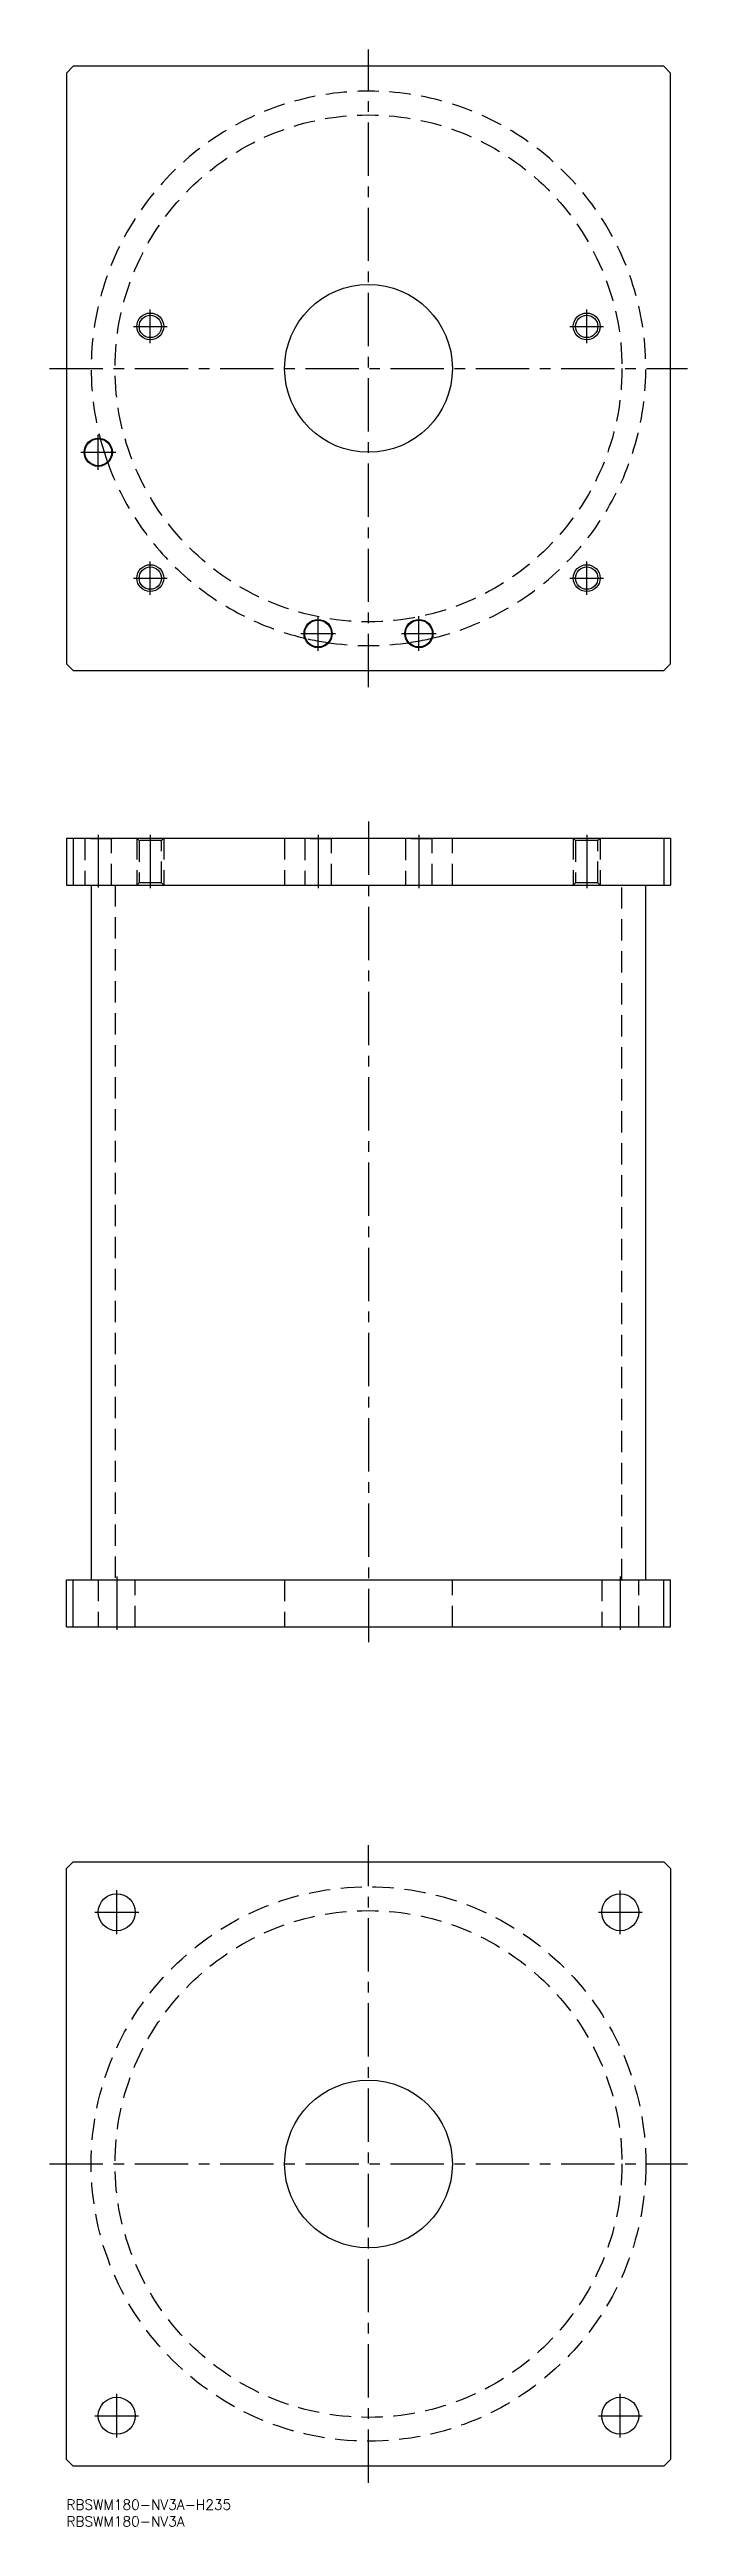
# Model space of a CAD drawing. Extents: x -5 to 185, y -8 to 730.
import ezdxf

# ---------------------------------------------------------------- set-up
doc = ezdxf.new("R2010")
doc.units = 0
doc.header["$LTSCALE"] = 0.5
doc.linetypes.add('CENTER', pattern=[50.8, 31.75, -6.35, 6.35, -6.35])
doc.linetypes.add('DASHED', pattern=[19.05, 12.7, -6.35])
for name, color, linetype in [('MSM_CENTER', 1, 'CENTER'), ('MSM_CONTINUOUS', 7, 'CONTINUOUS'), ('MSM_DASHED', 4, 'DASHED'), ('MSM_NARROW', 5, 'CONTINUOUS'), ('MSM_PART_NUMBER', 7, 'CONTINUOUS')]:
    doc.layers.add(name, color=color, linetype=linetype)
doc.styles.get("Standard").update_dxf_attribs({"font": 'txt.shx', "height": 3, "bigfont": 'bigfont.shx'})

msp = doc.modelspace()

# ---------------------------------------------------------------- linework, layer by layer
at = {"layer": 'MSM_CENTER'}
for p, q in [((90, 540), (90, 730)), ((25, 642.5), (25, 652.5)), ((155, 642.5), (155, 652.5)), ((20, 647.5), (30, 647.5)), ((150, 647.5), (160, 647.5)), ((-5, 635), (185, 635)), ((9.5, 604.8), (9.5, 615.2)), ((4.3, 610), (14.7, 610)), ((25, 567.5), (25, 577.5)), ((155, 567.5), (155, 577.5)), ((20, 572.5), (30, 572.5)), ((150, 572.5), (160, 572.5)), ((75, 550.8), (75, 561.2)), ((105, 550.8), (105, 561.2)), ((69.8, 556), (80.2, 556)), ((99.8, 556), (110.2, 556)), ((9.5, 496), (9.5, 480.3)), ((25, 496), (25, 480)), ((75, 496), (75, 480)), ((90, 500), (90, 255)), ((105, 496), (105, 480)), ((155, 496), (155, 480)), ((15, 275), (15, 259)), ((165, 275), (165, 259)), ((90, 5), (90, 195)), ((15, 168.44), (15, 181.56)), ((165, 168.5), (165, 181.5)), ((8.44, 175), (21.56, 175)), ((158.5, 175), (171.5, 175)), ((-5, 100), (185, 100)), ((15, 18.5), (15, 31.5)), ((165, 18.5), (165, 31.5)), ((8.5, 25), (21.5, 25)), ((158.5, 25), (171.5, 25))]:
    msp.add_line(p, q, dxfattribs=at)
at = {"layer": 'MSM_CONTINUOUS'}
for p, q in [((2, 725), (0, 723)), ((178, 725), (2, 725)), ((180, 723), (178, 725)), ((0, 723), (0, 547)), ((180, 547), (180, 723)), ((0, 547), (2, 545)), ((178, 545), (180, 547)), ((2, 545), (178, 545)), ((0, 495), (0, 481)), ((0, 495), (180, 495)), ((2, 495), (2, 481)), ((178, 495), (178, 481)), ((180, 495), (180, 481)), ((0, 481), (180, 481)), ((7.4, 481), (7.4, 274)), ((172.6, 274), (172.6, 481)), ((0, 260), (0, 274)), ((0, 274), (180, 274)), ((2, 260), (2, 274)), ((178, 260), (178, 274)), ((180, 260), (180, 274)), ((0, 260), (180, 260)), ((0, 188), (2, 190)), ((0, 12), (0, 188)), ((2, 190), (178, 190)), ((178, 190), (180, 188)), ((180, 188), (180, 12)), ((2, 10), (0, 12)), ((178, 10), (2, 10)), ((180, 12), (178, 10))]:
    msp.add_line(p, q, dxfattribs=at)
for centre, radius in [((90, 635), 25), ((25, 647.5), 3.3235), ((155, 647.5), 3.3235), ((9.5, 610), 4.2), ((9.5, 610), 4), ((25, 572.5), 3.3235), ((155, 572.5), 3.3235), ((75, 556), 4.2), ((75, 556), 4), ((105, 556), 4.2), ((105, 556), 4), ((15, 175), 5.5), ((165, 175), 5.5), ((90, 100), 25), ((15, 25), 5.5), ((165, 25), 5.5)]:
    msp.add_circle(centre, radius, dxfattribs=at)
for start, end in [(193.8760225, 199.3563251), (257.3287305, 261.1693355), (278.8306645, 282.6712695)]:
    msp.add_arc((90, 635), 82.6, start, end, dxfattribs=at)
at = {"layer": 'MSM_DASHED'}
for p, q in [((5.3, 495), (5.5, 494.8)), ((5.5, 494.8), (5.5, 481)), ((13.5, 494.8), (5.5, 494.8)), ((13.5, 494.8), (13.7, 495)), ((13.5, 481), (13.5, 494.8)), ((21, 495), (21.6765, 494.3235)), ((21, 495), (21, 481)), ((28.3235, 494.3235), (29, 495)), ((29, 495), (29, 481)), ((65, 495), (65, 481)), ((70.8, 495), (71, 494.8)), ((71, 494.8), (71, 481)), ((79, 494.8), (71, 494.8)), ((79, 494.8), (79.2, 495)), ((79, 481), (79, 494.8)), ((100.8, 495), (101, 494.8)), ((101, 494.8), (101, 481)), ((109, 494.8), (101, 494.8)), ((109, 494.8), (109.2, 495)), ((109, 481), (109, 494.8)), ((115, 481), (115, 495)), ((151, 495), (151.6765, 494.3235)), ((151, 495), (151, 481)), ((158.3235, 494.3235), (159, 495)), ((159, 495), (159, 481)), ((21.6765, 494.3235), (21.6765, 481.6765)), ((28.3235, 494.3235), (21.6765, 494.3235)), ((28.3235, 481.6765), (28.3235, 494.3235)), ((151.6765, 494.3235), (151.6765, 481.6765)), ((158.3235, 494.3235), (151.6765, 494.3235)), ((158.3235, 481.6765), (158.3235, 494.3235)), ((14.5, 481), (14.5, 274)), ((21.6765, 481.6765), (21, 481)), ((28.3235, 481.6765), (21.6765, 481.6765)), ((29, 481), (28.3235, 481.6765)), ((151.6765, 481.6765), (151, 481)), ((158.3235, 481.6765), (151.6765, 481.6765)), ((159, 481), (158.3235, 481.6765)), ((165.5, 274), (165.5, 481)), ((9.5, 274), (9.5, 260)), ((20.5, 260), (20.5, 274)), ((65, 274), (65, 260)), ((115, 260), (115, 274)), ((159.5, 274), (159.5, 260)), ((170.5, 260), (170.5, 274))]:
    msp.add_line(p, q, dxfattribs=at)
for centre, radius in [((90, 635), 75.5), ((90, 100), 82.6), ((90, 100), 75.5)]:
    msp.add_circle(centre, radius, dxfattribs=at)
for start, end in [(282.6712695, 195.1489793), (199.3563251, 257.3287305), (261.1693355, 278.8306645)]:
    msp.add_arc((90, 635), 82.6, start, end, dxfattribs=at)
at = {"layer": 'MSM_NARROW'}
for centre in [(25, 647.5), (155, 647.5), (25, 572.5), (155, 572.5)]:
    msp.add_circle(centre, 4, dxfattribs=at)

# ---------------------------------------------------------------- texts
at = {"layer": 'MSM_PART_NUMBER'}
for s, p in [('RBSWM180-NV3A-H235', (0, -3)), ('RBSWM180-NV3A', (0, -8))]:
    msp.add_text(s, height=3, dxfattribs=at).set_placement(p)

doc.saveas('drawing.dxf')
